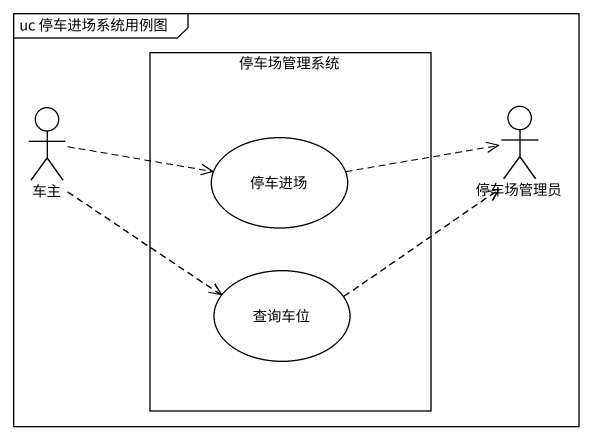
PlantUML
@startuml
mainframe uc 停车进场系统用例图
rectangle 停车场管理系统 {
  usecase 停车进场
  usecase 查询车位
}
actor 车主
actor 停车场管理员
车主 .right.> 停车进场
车主 ..> 查询车位
停车进场 .right.> 停车场管理员
查询车位 .up.> 停车场管理员
@enduml
